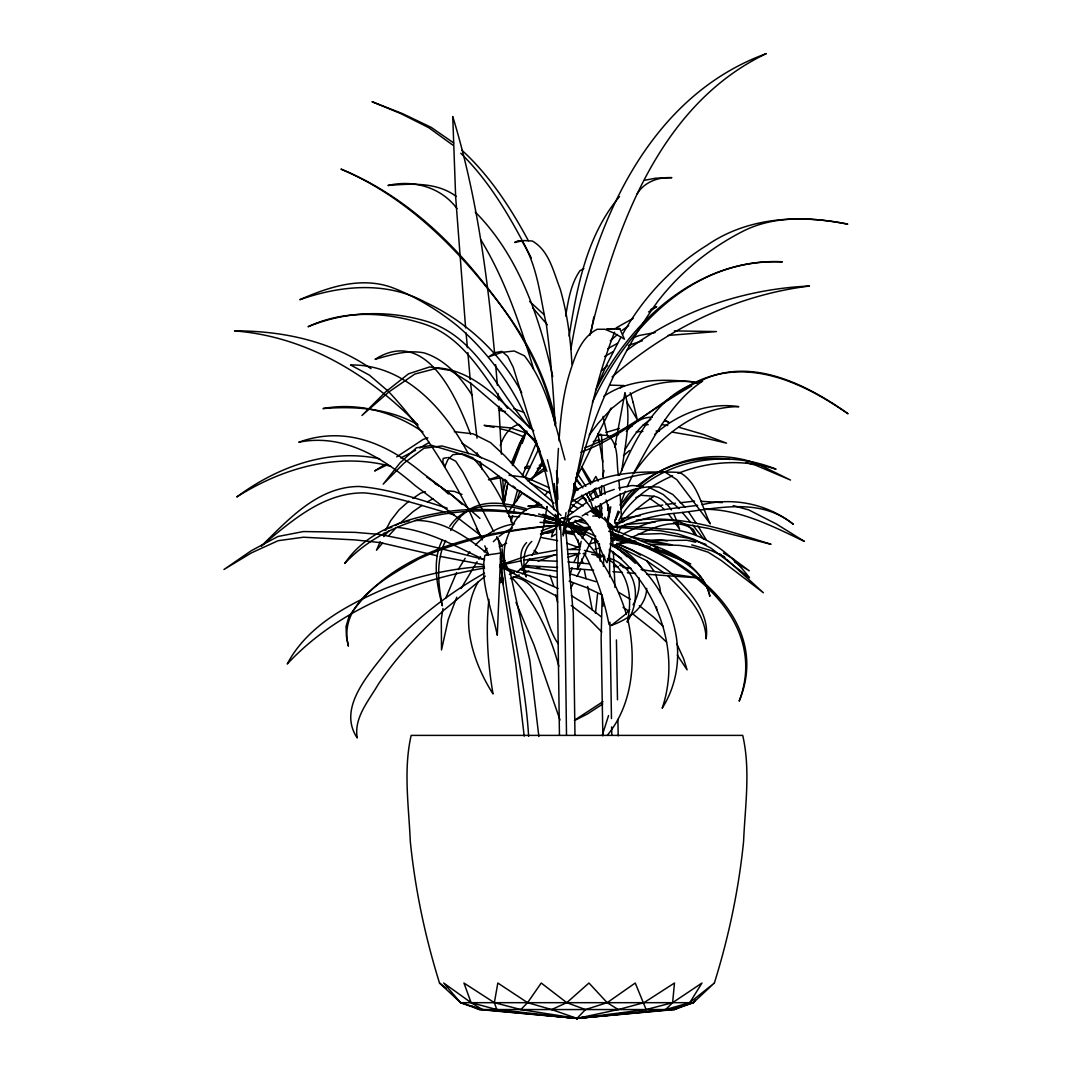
<?xml version="1.0" encoding="UTF-8"?>
<svg xmlns="http://www.w3.org/2000/svg" width="1072" height="1072" viewBox="0 0 1072 1072"><rect width="100%" height="100%" fill="white"/><g stroke="black" fill="none" stroke-linecap="round" stroke-linejoin="round"><path stroke-width="1.5" d="M556.515 507.056L556.623 500.477M557.869 483.016L557.963 478.112M556.381 515.31L559.45 735.325M602.196 595.63L601.137 638.269L602.839 735.807M621.72 522.372L620.125 493.495M601.325 495.331L601.7 485.67M603.415 566.418L603.951 555.108M558.445 448.404C556.676 475.419 555.711 502.661 559.785 529.528M599.382 543.491L600.159 561.125M609.084 507.043L607.958 522.185M559.021 440.793C560.509 418.281 562.787 395.662 569.393 373.981C574.632 357.432 580.515 337.6 597.198 329.278L604.876 329.251L614.229 333.204L624.427 339.154L619.763 328.622L607.261 328.836L619.763 328.622L616.641 328.675M607.636 510.553L608.119 504.644M384.057 533.079L383.749 536.549L388.694 531.082M500.718 553.031L497.287 635.24C492.128 609.459 479.439 581.6 484.919 555.363L500.718 553.031L500.463 559.396M597.533 594.223L595.442 613.305M646.697 588.34C646.175 607.971 627.723 619.442 611.214 625.512L625.659 614.122L629.773 609.566M563.885 522.412L564.502 517.521M488.926 599.422C485.576 630.859 487.747 662.831 493.026 693.946C472.739 662.228 457.905 616.748 478.3 581.801M566.043 512.563L562.854 534.352M621.84 470.554C625.07 444.88 631.743 418.321 624.963 392.674L614.725 447.359M504.671 501.468L507.029 486.085M608.025 519.237L608.507 516.074M442.977 608.548L441.289 619.134L441.517 649.927L448.217 619.576L456.779 597.198M565.654 316.039C568.281 300.441 570.786 283.906 580.006 270.653L583.865 268.67M569.111 336.085C576.964 287.376 586.665 235.331 619.482 196.658M607.502 524.932L610.772 506.815M570.867 349.325C590.458 231.029 644.848 97.699 766.319 53.6C659.401 104.574 615.663 227.746 589.881 335.402M503.545 504.778L507.954 482.802M590.806 333.432L593.794 316.964M608.749 514.48L609.419 511.384M602.692 476.397L603.992 470.487M503.304 491.82L505.796 481.194M569.956 575.45L572.073 567.745M608.574 715.533L602.37 734.883M513.501 504.698L517.655 489.609M511.022 521.903L512.657 515.619M513.475 512.47L514.292 509.334M573.359 490.547C589.707 423.172 617.083 357.834 657.752 301.446C680.626 271.765 710.334 247.779 743.713 230.869C776.235 214.775 813.219 217.562 847.764 224.142C799.993 214.44 748.229 216.772 706.917 245.3C671.688 267.116 642.651 298.163 622.591 334.357M563.148 535.973C580.448 468.142 588.675 397.578 614.591 332.132M581.145 541.414L578.424 555.256L577.46 569.527L592.347 538.506M714.367 983.024C728.746 936.955 738.715 889.546 743.579 841.52C745.067 806.412 750.708 769.924 742.708 735.392L411.166 735.392C403.233 769.924 408.807 806.412 410.308 841.52C415.172 889.546 425.155 936.955 439.507 983.024L460.598 1002.682L479.465 1009.556L576.95 1018.4L674.422 1009.556L693.289 1002.682L714.367 983.024L689.752 1002.682L674.422 1009.556L479.465 1009.556L471.104 1005.804M445.711 598.163L456.632 572.528M512.831 465.503L521.273 443.165L527.076 431.252M614.564 522.051L618.129 511.036M511.331 463.117L519.491 443.594L526.272 431.132M512.309 465.208L517.2 450.441L523.471 435.982M516.342 501.468L520.054 490.788M500.235 445.563C503.384 436.438 508.932 427.045 518.861 424.365M619.576 475.164C635.75 437.296 659.2 391.441 702.589 381.136C670.013 402.911 652.111 440.404 633.338 473.636M582.042 538.559L585.701 531.122L589.573 528.697M522.144 443.473L524.181 437.885M620.179 504.751L625.298 491.284M522.238 476.102L536.563 442.347M592.039 482.976L595.844 476.424L598.176 481.167M442.267 540.087C431.962 560.803 436.853 584.481 442.347 605.814C438.18 584.28 435.567 560.897 445.671 540.543M615.502 519.88L616.681 516.985M568.602 519.799L568.857 524.275L582.431 519.022M611.053 408.11L592.307 445.644M627.147 486.876L632.627 475.11M597.198 386.617L605.734 366.637L620.969 337.104M621.117 527.143L618.209 532.797M525.2 477.134L539.042 448.203M380.225 541.722L376.473 550.258L382.664 542.928M574.27 561.5L577.955 553.956M575.945 479.171L591.664 446.89M572.408 499.431L575.222 491.901L574.297 483.74M611.603 534.553L612.916 531.846M595.737 390.181C631.502 319.59 698.649 258.325 782.372 261.823C694.281 257.267 626.611 327.925 592.414 402.295M534.834 475.07L542.66 460.947M615.02 520.55L619.522 511.8M385.558 530.412L390.704 520.603L399.052 509.87L408.888 501.133M576.937 576.414L580.796 569.205M570.773 588.126L573.319 583.315M458.2 569.594L465.154 558.298M461.027 588.582L477.107 561.715M450.722 530.493L454.032 524.731L461.094 516.061L467.446 510.902M618.879 520.469C630.055 499.163 651.133 485.335 672.546 475.794M624.829 449.918C631.837 438.622 639.14 426.2 650.932 419.393M620.219 505.435L628.701 494.031L633.418 489.502M665.632 1009.556L689.752 1002.682L701.959 983.024L672.613 1002.682L665.632 1009.556L576.95 1018.4L482.427 1009.556L460.598 1002.682L443.701 983.024L471.104 1002.682L482.427 1009.556M614.591 446.702L616.293 443.982M633.056 604.809C637.88 596.782 640.279 587 638.832 577.661M532.02 555.323C541.735 540.971 544.589 523.297 546.961 506.466L546.358 509.173C522.922 499.15 510.272 525.762 505.207 544.107C503.183 554.077 502.822 568.991 514.466 573.172M621.237 509.133C653.612 460.156 723.788 447.573 776.061 469.214C743.981 458.963 709.128 460.933 677.973 473.409M529.742 558.914L522.707 568.12L516.677 571.939M621.385 507.485L626.879 499.11L636.567 488.524M633.646 473.435C657.752 438.944 694.415 406.583 738.782 406.663C708.016 401.946 677.558 413.966 654.764 434.321M543.397 462.648L531.39 480.095M478.836 559.222L480.564 556.716M607.435 735.191C633.592 703.152 636.46 658.114 627.75 619.08M637.17 193.898C644.299 181.932 658.409 176.853 671.849 177.671L655.716 178.193L645.076 180.203M522.345 492.892L507.244 513.3M589.278 434.964L598.096 423.346L611.71 408.472L624.561 398.154M545.045 495.304L547.886 491.619M526.593 542.593C517.133 552.093 521.153 566.271 526.178 576.91C522.975 565.011 521.917 550.579 531.806 541.414M590.002 495.586L596.126 487.974M568.214 511.867L574.498 504.215M484.209 551.906L487.09 548.408M467.901 554.157L469.804 551.879M695.393 1000.216L693.289 1002.682L671.461 1009.556L576.95 1018.4L539.176 1014.635M449.731 526.365C466.548 501.294 500.584 502.996 526.258 510.473M596.528 542.62L597.814 541.199M534.419 506.935L538.667 502.286M557.346 525.87L552.978 531.377L551.49 536.871L555.551 534.298M388.855 535.611L395.541 528.335M626.289 431.386C632.962 423.936 641.659 416.566 652.312 417.356M623.462 455.788L629.385 450.535M563.765 1016.712L576.95 1018.4L585.473 1009.556L607.167 1002.682L635.24 983.024L646.135 1009.556L672.613 1002.682L674.489 983.024L643.937 1002.682L618.303 1009.556L576.95 1018.4L496.792 1009.556L471.104 1002.682L463.948 983.024L494.366 1002.682L520.818 1009.556L576.95 1018.4L591.664 1016.779M520.818 1009.556L527.585 1002.682L541.239 983.024L566.766 1002.682L585.473 1009.556M493.348 541.682L497.85 537.34M475.499 545.018C485.71 533.869 499.485 525.99 514.52 523.886M601.446 370.778L607.623 365.552M638.724 486.5C669.826 458.039 716.9 448.793 756.39 463.546M442.897 611.134C419.058 633.351 396.372 657.19 378.228 684.365C368.795 700.686 353.639 717.758 357.231 737.978C336.005 706.475 372.198 670.925 390.007 646.831C417.557 617.753 449.624 592.762 484.544 573.158M602.772 703.996L587.108 714.166L574.498 720.518M401.116 522.278L413.135 511.599L422.046 505.368M610.303 340.789L617.432 334.531M444.103 610.022L485.281 576.12M567.128 516.637L586.531 502.473M575.651 503.277L581.386 498.587L584.374 497.85M612.072 376.929C667.615 328.461 735.941 295.081 809.454 286.036C743.539 289.038 679.393 310.786 626.571 350.624M636.969 486.313C662.416 464.859 696.88 455.077 729.818 459.446M500.195 580.743L502.245 579.188L515.632 663.032L524.208 736.089M564.931 527.692L572.234 522.439M499.19 536.362L504.51 532.449M616.186 524.061C629.88 516.074 640.748 504.336 654.094 496.269C661.679 497.689 667.266 503.84 671.407 509.977M622.175 330.364L628.674 325.66M385.129 530.131L387.702 528.268L391.829 527.411M612.259 541.092L617.164 537.742M603 701.624L574.485 720.237M412.854 498.453L420.76 493.093L425.423 491.807M545.554 467.044L528.027 480.98L545.594 469.643M648.56 311.952L656.68 306.632L650.771 309.527M396.707 456.873L423.172 439.426L427.875 437.845M603.804 396.318C630.376 378.001 663.983 379.032 694.71 381.994C670.791 379.676 646.054 383.401 625.847 397.122M384.339 464.792L374.624 470.956L387.635 464.578M582.136 515.9C605.72 502.111 630.524 483.861 659.267 487.224L672.908 494.581L685.182 507.324M616.212 525.159C640.708 510.473 670.04 508.945 697.644 505.354M691.842 385.853C655.93 405.966 623.877 433.222 584.977 447.774M419.795 447.935L429.269 442.401M604.568 356.561L613.117 351.656M574.203 491.673C600.923 473.837 634.209 470.849 665.431 472.35L676.834 479.666L710.334 523.9C701.329 506.507 698.234 482.869 679.862 472.524C641.337 469.576 604.313 482.655 571.483 501.857M395.273 525.575L399.494 523.19L409.089 520.938M589.051 501.053L605.318 492.557L614.283 489.395M616.32 327.777L633.163 318.357M623.341 533.977C643.334 523.739 669.183 512.47 689.805 527.196L694.214 533.588M427.286 501.91L433.021 498.735M607.717 348.668L617.432 343.415M505.837 531.471L512.429 527.973M509.374 574.565L514.279 572.006M400.767 457.999L415.614 450.294M499.284 546.867L506.627 543.263M468.705 509.87C486.072 499.056 507.525 503.451 525.977 508.624M614.43 545.527L624.641 540.636M519.866 569.272L522.774 567.892M488.47 479.814L499.11 476.156M626.088 539.966L628.996 538.64M496.792 1009.556L494.366 1002.682L497.823 983.024L527.585 1002.682L551.611 1009.556L566.766 1002.682L588.97 983.024L607.167 1002.682L618.303 1009.556M631.395 537.554C650.396 529.26 673.765 515.954 693.41 529.541L696.117 534.848M635.924 497.569L641.002 495.291L654.094 496.269M524.181 567.262L528.416 565.386M580.89 452.196C622.376 437.108 654.496 405.739 692.15 383.897C746.326 355.569 802.379 382.114 848.046 413.779C805.273 383.387 746.903 354.028 696.036 383.374M538.117 561.232L554.921 554.773M510.366 578.625L519.223 574.967M628.326 345.439L642.409 340.722M541.28 530.975L556.824 525.039M500.383 564.957L529.153 555.175L556.502 550.191M522.104 573.788L529.072 571.081M541.199 534.539L545.996 532.771M535.92 568.508L540.007 566.994M618.584 527.437C636.554 520.322 655.34 515.217 674.61 513.274C714.81 509.508 758.252 495.813 793.334 524.288C767.539 504.014 734.025 497.019 702.214 504.671M633.619 337.546L639.515 335.415L655.099 332.601M499.981 582.726L502.594 581.788M541.065 533.441L555.832 528.724M567.919 557.306L577.299 554.278M593.272 441.557L599.583 439.574M570.451 549.588L578.264 547.122M524.677 467.392L529.059 466.092M605.881 432.445L619.388 428.505M589.493 543.893L597.466 541.762M608.092 524.637L610.437 523.98M490.212 479.733L501.589 477.603M594.933 549.226L599.677 548.1M565.48 1016.846L576.95 1018.4L580.14 1017.65M540.476 534.044L553.849 531.27M500.584 565.172L520.858 560.87M564.89 526.419L567.986 525.776M609.057 436.585L618.557 434.696M523.967 560.214L556.314 554.773M618.892 488.015L631.877 485.509L642.959 486.353M646.135 1009.556L576.95 1018.4L565.373 1016.685L576.95 1018.4L580.18 1017.784M447.064 457.664L443.205 458.387L442.803 461.911L444.8 466.709L447.815 459.727L452.893 454.702L462.086 453.59M501.857 351.388L495.385 352.567L488.591 356.842L501.937 352.366L514.212 350.986L524.409 355.783C547.645 385.397 554.974 424.217 564.984 459.834M484.598 568.039C412.117 580.515 338.203 609.311 287.256 663.997C306.981 626.249 346.832 605.305 384.339 588.836C416.217 576.334 450.066 568.508 484.276 566.364M662.751 505.059L635.508 509.589M665.926 504.497L675.44 503.237M640.252 515.712L622.671 518.285M596.019 515.243L602.437 514.145M617.271 544.254L630.39 541.976M614.645 523.109L623.891 521.662M590.149 528.322L572.85 532.194C576.173 526.647 584.709 528.161 590.243 526.888M567.048 1016.779L576.95 1018.4L586.84 1016.779M627.254 427.045L632.024 426.267M568.843 1016.859L576.95 1018.4L586.853 1016.846M551.611 1009.556L576.95 1018.4L588.515 1016.685L576.95 1018.4L568.991 1016.698M541.105 533.4L553.031 532.248M686.428 1003.137L689.752 1002.682M576.95 1018.4L588.421 1016.846M690.006 1003.124L693.289 1002.682L460.598 1002.682L465.516 1003.338M545.728 532.838L551.49 532.127M668.285 335.415L716.458 331.583L674.315 330.886M594.933 1016.417L601.486 1015.693M606.39 1015.157L611.295 1014.608M617.847 1013.884L621.117 1013.522M680.197 502.728L694.482 501.16M636.312 520.215C682.596 514.627 727.54 530.707 771.023 544.295L708.391 528.402L681.39 523.618M625.19 524.543L655.005 522.158M509.106 513.019L522.895 512.604M567.678 553.782L580.113 553.541M500.892 560.857L504.939 560.576M636.219 431.842L642.878 431.4M524.985 468.41L529.689 468.116M508.999 475.244L525.803 477.388L549.306 487.76M646.429 540.569L660.727 539.859L667.333 540.77M567.396 549.4L579.912 549.681M592.736 516.047C616.454 514.667 612.179 548.127 606.94 562.666C600.521 553.809 586.263 501.602 568.455 520.389L568.884 524.262L578.773 520.684L583.624 520.322M541.628 504.952L527.88 506.225L541.534 505.193M608.32 526.607C626.343 525.91 644.379 527.25 662.295 529.059C698.153 528.898 728.491 550.137 749.516 577.795L711.111 548.234L694.04 539.296L677.544 533.856L660.54 530.761L608.079 526.633M637.733 534.338L661.451 533.601L687.728 538.05L706.046 544.429M607.261 328.836L611.951 328.756M643.24 424.713L648.225 424.659M543.41 522.265L557.44 523.002L554.264 522.573M508.704 516.449L519.585 516.704M415.346 520.456C443.527 520 467.754 537.514 488.591 554.599L484.812 545.849M704.706 509.267C740.39 509.347 772.925 526.459 804.402 541.4L776.316 523.967L748.765 509.91L733.208 505.622M527.786 560.04L556.69 561.219M500.463 565.775L506.44 565.909M609.78 385.116L624.118 385.598A124.861 18.773 -87.8 0 0 620.46 387.984M540.033 522.345L556.757 523.324M648.721 540.65L686.897 540.248L695.755 542.244M649.485 544.241L679.836 545.407L693.758 547.537L708.177 552.214L721.309 560.549L763.385 592.762L726.963 559.584M611.013 538.278L635.857 541.213M537.246 468.303L540.248 468.451M552.991 519.089L555.832 519.223M565.292 530.988L574.619 531.873M523.913 565.493L557.574 567.49M700.981 501.294L722.327 502.621M545.058 521.957L549.668 522.265M612.286 534.821L622.886 535.799M656.104 430.971L659.334 431.199M672.238 432.123L700.418 436.987L726.548 443.165L703.808 434.535L678.737 427.232M567.946 561.996L589.426 563.832M583.088 553.634L585.969 553.849M673.444 522.774L678.107 523.123M570.411 568.401L593.62 570.157M646.738 574.257L699.279 577.982L641.069 569.607M612.929 571.644L622.443 572.381M627.388 572.77L635.642 573.413M446.207 490.735L454.354 491.418L461.965 494.433M611.697 537.648L630.457 539.43M625.257 538.787L630.041 539.176M562.545 523.793L568.348 524.302L565.681 523.953M570.585 518.714L561.205 518.205L564.957 518.406M565.52 532.235L573.694 533.132M522.922 566.565L556.368 571.041M496.47 1010.373L501.401 1010.869M506.319 1011.352L512.898 1012.008M517.816 1012.504L524.396 1013.161M529.313 1013.656L535.879 1014.3M397.578 527.424C428.358 530.56 455.814 546.425 483.338 559.303M613.546 566.364L618.276 566.887M612.112 525.36L609.191 525.025L609.231 528.295M498.333 408.244L501.616 408.62M454.3 431.681L473.127 433.852L490.587 442.642L504.751 455.747L526.928 479.666L554.036 503.09M623.006 567.41L631.22 568.401M555.524 1015.666L560.468 1016.296M641.632 540.837L671.755 544.804L631.381 536.938M557.279 1015.747L560.562 1016.189M557.038 1015.626L560.348 1016.082M616.534 540.301L650.114 546.8M612.032 539.645L615.006 540.074M629.827 541.976L634.034 542.606M541.909 537.635L557.601 540.623M622.095 540.77L628.192 541.708M661.518 424.539L667.776 425.517M379.689 458.829C328.782 447.962 277.527 466.722 236.805 496.952C282.258 468.129 337.439 452.036 390.731 466.307M584.361 550.392L597.211 553.567L604.93 557.118L591.717 554.278M576.227 532.154L584.253 533.682M577.862 533.735L584.964 534.982M535.879 515.753C470.246 503.492 392.54 512.63 344.755 563.403C368.594 527.96 413.135 516.248 453.134 510.808C491.927 506.547 531.176 512.537 568.227 524.181L559.45 520.536M521.568 570.103L556.288 577.366M499.11 410.321L505.421 411.514M565.051 532.905L573.989 534.647M567.731 518.848L569.969 519.277M493.924 427.339L484.088 425.383L510.111 427.862L527.344 433.302M500.57 566.056L506.935 567.316M539.229 465.221L542.472 465.878M579.925 520.067L584.776 521.059M437.349 555.805L379.903 542.553L355.02 539.913L303.456 537.219L278.077 540.703L251.357 552.911L223.954 569.5L251.344 550.66L278.05 536.469L303.416 531.551L355.006 532.355L379.917 534.459L400.848 538.653L484.557 559.611M440.404 556.448L483.633 564.73M543.625 520.188L555.001 522.962M545.742 516.195L555.47 518.942M500.302 428.76L509.615 431.078L524.57 437.135M590.712 529.514L569.54 524.516L591.516 529.836M513.032 576.977C543.424 580.609 543.397 623.73 558.298 643.843M575.007 520.402L587.617 523.994M544.295 517.588L568.227 524.181L538.546 513.957M571.724 574.311L595.911 581.694M745.79 462.488L755.425 465.127L790.493 480.055L757.917 464.029M610.517 534.874C681.738 552.107 774.091 616.856 739.171 701.142C770.822 617.66 681.484 553.447 610.933 535.25M691.721 544.871L711.687 550.753L724.525 556.85M486.206 554.934L487.546 555.336M444.679 512.094C418.308 504.644 392.205 495.639 364.802 492.906C323.449 492.061 291.303 521.354 261.38 546.037C288.636 519.357 317.875 486.634 359.133 486.474C389.484 488.953 418.361 499.163 447.238 508.168M447.855 513.046L454.206 514.949M500.745 566.431L529.447 575.771L558.137 588.501M565.56 526.017L574.793 529.045M650.476 544.616C675.668 552.616 703.326 568.83 709.892 596.313C704.639 570.451 677.357 556.355 654.563 548.127M569.125 581.158L586.116 587.429L601.834 594.772M609.419 528.054L658.315 547.939M664.64 420.706L668.888 422.221L664.64 420.184M542.981 514.225L557.989 519.947M566.86 543.236L579.001 547.631M513.756 408.66L523.632 412.291M608.682 531.216L690.73 563.966L662.751 550.057M463.613 454.18L472.819 457.744C490.601 477.013 503.585 500.651 513.099 525.025M616.923 543.303L632.212 550.003L640.466 555.135M568.589 523.565L575.128 526.138M616.681 543.919C636.192 551.624 655.89 560.147 671.983 573.909M619.737 565.132L628.393 568.83M530.144 483.057L549.815 492.946M596.93 555.068L601.178 556.971M582.82 529.421L586.558 531.122M568.669 510.312L572.636 512.135M417.129 424.284C388.479 408.298 355.073 406.007 322.994 408.579C358.182 402.04 393.826 411.916 422.998 431.989M614.953 544.857L646.483 560.629L664.627 573.306M609.258 558.271C637.88 567.101 641.672 599.101 627.174 622.068C632.802 599.315 629.519 571.537 607.342 558.807M570.545 522.761L573.373 524.101M500.611 566.659L557.44 596.581M649.123 487.425L663.287 494.54L679.166 508.677M595.777 536.241L569.286 524.583L597.814 541.293M448.364 457.422L455.774 461.268L462.93 472.216L493.763 531.752M572.703 499.753L583.181 505.957M616.065 545.434C627.093 551.249 636.768 559.919 643.2 570.639M723.439 553.072L731.895 557.963L749.301 570.813L734.36 561.849M434.616 483.392L438.917 485.897M610.209 544.214C667.32 573.868 698.207 651.146 662.188 708.23C681.564 651.146 657.283 584.736 609.472 549.427M426.643 477L439.131 485.911M610.973 544.335L619.75 550.003M618.986 592.521L630.363 599.328M571.336 595.63L583.476 603.094L601.379 616.869M540.328 504.255L520.201 491.324M571.631 504.443L577.821 508.342M649.364 498.118L661.317 506.614M612.313 552.428L621.586 558.418M371.033 368.661C331.074 341.11 282.512 330.699 234.567 330.913C305.547 336.206 369.572 374.597 418.067 425.035M584.682 528.308L576.629 523.082M610.276 543.558L625.418 554.251L635.254 563.309M456.35 196.498C436.827 181.838 410.951 183.634 387.93 185.483C413.35 179.506 441.128 187.118 456.98 208.611M462.126 443.312L471.412 449.423L481.288 457.905M585.379 513.354L587.912 515.069M623.06 607.234L628.326 610.852M453.63 142.898L431.239 127.394L402.549 113.645L372.038 101.706L401.223 113.779L428.733 127.662L452.92 145.189M590.632 511.009L599.596 517.481M571.282 605.492L589.493 619.522L601.821 632.011M639.327 605.653L653.746 617.284L663.354 626.544M440.351 486.742L451.861 495.063L462.22 504.443M614.671 533.548L616.909 535.196M543.826 507.525L511.277 485.911L490.654 469.791L477.857 461.174L462.769 454.649L431.721 445.362L416.392 447.841L400.044 462.863L383.186 484.155L404.077 463.05L424.003 448.23L441.999 445.965L476.839 455.721L493.12 462.501L506.359 471.372L548.194 503.451L561.045 515.418M632.266 613.559L656.841 632.962L666.516 642.101M719.714 553.862L725.784 558.485M481.234 535.893C459.272 518.955 437.188 502.165 415.025 485.482C383.012 457.623 343.013 433.155 298.78 442.24C345.251 425.396 386.898 443.406 422.904 473.382C442.294 487.894 461.925 502.219 479.934 518.419M512.939 485.964L515.27 487.8M607.65 523.685L613.211 528.215M439.52 983.024L446.006 988.196M547.176 510.044L556.448 517.709M535.678 551.906L537.554 553.447M499.874 566.981L502.326 569.004M503.036 352.38L507.726 356.36L513.26 367.321L536.228 442.039L546.961 471.358M534.057 550.405L537.38 553.273M620.487 550.7L627.107 556.797M504.778 479.345L507.083 481.355M529.622 301.446L544.254 314.833M441.597 487.747L448.444 494.031M668.097 576.12C685.249 593.205 705.59 613.063 706.113 638.899C710.026 613.13 689.912 591.731 673.082 574.94M533.722 430.743C504.899 406.556 478.179 371.354 438.234 367.897L414.837 374.048L388.989 391.856L361.934 415.48L385.665 391.856L408.539 373.806L429.698 366.932L450.24 370.456L471.265 383.629L507.203 414.449L536.509 441.584M582.565 496.363L586.183 499.78M387.702 390.798L369.411 375.133L350.517 364.962C404.921 364.158 444.826 409.316 468.29 453.737M462.032 150.361C489.783 175.741 510.594 207.807 528.362 240.704M581.332 496.014L586.464 501.12M475.258 212.028C518.942 255.98 539.538 317.299 552.71 376.553M662.322 507.619L664.359 509.629M596.407 508.664L602.008 514.466M460.759 153.229C491.043 182.897 512.175 220.51 531.27 258.017M537.219 444.331L519.773 425.102M597.385 510.647L601.754 515.163M532.744 307.771L547.35 324.789M511.759 577.567C535.29 602.196 550.097 633.659 558.82 666.315M594.196 509.146L600.99 516.838M388.814 391.856C421.47 426.375 446.314 467.285 468.276 509.173M646.55 560.589L654.121 571.376M530.158 428.251C497.488 391.387 477.67 337.332 427.018 321.466C387.903 309.728 345.894 311.068 308.066 326.719C344.46 309.674 385.464 311.872 423.025 323.677C462.595 335.992 482.802 374.503 505.743 405.846L507.619 408.405M682.315 512.443L690.703 522.506M692.807 525.012L703.607 539.055M604.541 517.28L615.958 531.484L617.459 528.71L615.904 522.426M668.419 513.944L673.497 520.483M576.12 479.532L579.965 484.584M573.667 483.646L578.197 489.891M575.651 477.589L582.846 487.934M576.95 473.06L585.848 486.38M677.276 655.046L687.085 669.866L683.588 658.57L676.834 643.91M675.253 523.002L679.621 529.26L677.276 522.412M581.841 495.103L593.995 512.55L591.141 502.621L586.317 493.535M472.162 395.327C460.625 377.089 445.215 359.442 423.963 352.862C407.347 349.673 390.932 354.845 375.066 359.334C425.879 326.772 456.163 396.747 470.514 434.08M581.922 466.95L591.329 482.253M688.988 512.51L696.143 523.243M697.939 525.937L706.046 539.564M612.139 532.369L613.345 534.245M521.716 392.633C500.356 352.849 465.797 320.97 424.874 302.023C385.893 280.904 340.253 285.487 299.852 299.691C328.635 286.974 361.09 276.295 392.164 287.564C415.842 296.676 437.631 309.955 457.355 325.848C489.73 353.492 514.748 389.283 531.096 428.492M476.29 528.617L480.551 535.759M586.665 494.728L589.707 499.874M626.798 401.92L637.291 419.688L633.056 402.121M581.627 468.089L590.632 484.477M496.631 536.737L502.554 546.921M480.872 239.833C505.126 279.779 520.121 324.401 533.575 368.902M534.861 441.771L540.127 451.433M580.501 546.318L569.125 524.744C596.461 548.1 616.092 580.099 626.41 614.39M588.85 491.941L592.95 500.41M584.173 553.139C596.421 575.342 604.099 599.771 609.057 624.561M500.195 578.063L502.982 583.449L500.57 551.397L498.105 538.546M573.935 484.959L576.669 490.36M515.967 602.317L533.936 644.768L560.04 720.076M594.491 488.738L598.203 497.475M469.737 512.001L482.253 539.966M501.093 579.161L502.942 583.423L502.152 576.736M673.672 513.582L676.807 521.046M593.191 490.038L596.099 497.019M593.7 507.82L597.091 515.98M611.08 526.915L610.223 523.645M655.608 574.203L659.896 587.51L660.66 593.486M595.349 506.158L599.355 517.923M534.915 438.957L545.273 472.189L554.184 509.669M553.46 489.073L555.015 493.334M549.856 575.195L553.728 585.915M573.265 523.484L575.409 530.064M477.067 452.799L478.152 455.962M501.669 578.907L503.036 583.342L501.562 578.786M600.387 503.679L601.821 508.396M479.948 461.978L482.199 469.482M609.593 512.51L606.136 499.9M547.377 459.767L550.968 474.119L557.494 511.532M502.312 580.14L503.076 583.235L502.875 578.317M603.04 416.405L607.583 436.237M555.832 594.893L557.587 602.37M599.355 506.962L601.74 517.16M594.705 538.935L597.278 557.185M555.229 514.319L556.944 522.051M502.071 578.599L503.076 583.289L502.674 580.073M577.768 539.497L579.282 546.653M581.908 558.82L582.846 563.202M554.881 422.998C545.259 372.172 518.567 326.317 486.407 286.479C447.841 236.617 399.883 193.255 340.976 169.108C409.571 198.025 461.885 252.965 505.528 311.671C529.809 344.97 548.542 382.918 555.886 423.695M502.152 578.666L503.13 583.396M584.387 570.505L586.049 578.652M587.603 586.384L592.334 610.129M597.881 433.544L602.812 461.965M599.342 489.06L600.28 494.219M509.91 571.309L529.796 660.258L538.868 736.464M500.115 564.569L503.157 583.248M500.168 477.871L503.572 503.116M480.564 462.3L481.301 467.204M614.939 534.003L615.181 535.652M557.949 514.761L559.396 526.03M477.04 438.193L470.528 382.744M604.085 487.036L605.01 494.259M556.328 501.026L554.237 483.539M656.453 606.886L656.788 609.821M528.617 736.276C524.878 673.028 506.909 611.764 502.085 548.73M502.219 575.356L503.09 583.503M618.892 480.336L619.817 490.199M494.634 353.68C487.17 273.722 476.343 193.536 452.746 116.54L455.654 196.98L465.61 327.965M495.639 364.708L497.395 385.397M466.052 332.896L467.405 347.717M565.48 526.915L573.306 613.385L574.967 735.325M467.861 352.661L470.206 379.515M618.477 475.459C615.985 462.26 619.616 444.786 607.851 435.446L598.417 434.924L600.923 434.227L601.606 436.545L603.281 477.08M603.027 606.296L602.276 595.509M498.024 393.478L498.52 399.936M557.922 499.445L557.239 486.782M501.16 563.818L501.388 567.155M571.912 364.105C570.626 338.765 567.262 313.439 560.214 289.025C553.5 272.114 549.306 250.754 532.328 241.012L523.752 240.57L514.654 242.46L518.299 240.677L522.01 241.213C537.662 266.003 540.167 296.998 546.425 325.164C550.914 358.49 553.541 392.057 555.068 425.638M612.621 538.533L613.09 546.827M613.358 551.799L615.006 587.429M498.909 406.261L501.415 454.193M502.755 478.836L503.947 501.267M556.556 470.916L557.105 483.606M612.233 528.643L612.474 535.236M601.405 505.448L601.754 516.007M560.147 518.553L564.931 614.779L566.512 735.352M617.485 699.802L616.427 639.93M617.887 719.446L618.209 735.807M611.469 718.562L609.928 622.216M611.63 726.923L611.804 735.285M609.486 549.561L609.673 576.79M630.215 392.741A124.861 18.773 -87.8 0 1 633.016 402.429M349.057 616.507L346.068 626.383L346.403 636.245L348.4 646.121C337.265 603.161 387.783 576.535 418.562 559.035C465.328 537.273 516.838 528.402 567.905 524.396C489.1 529.916 396.278 546.104 349.057 616.507"/></g></svg>
